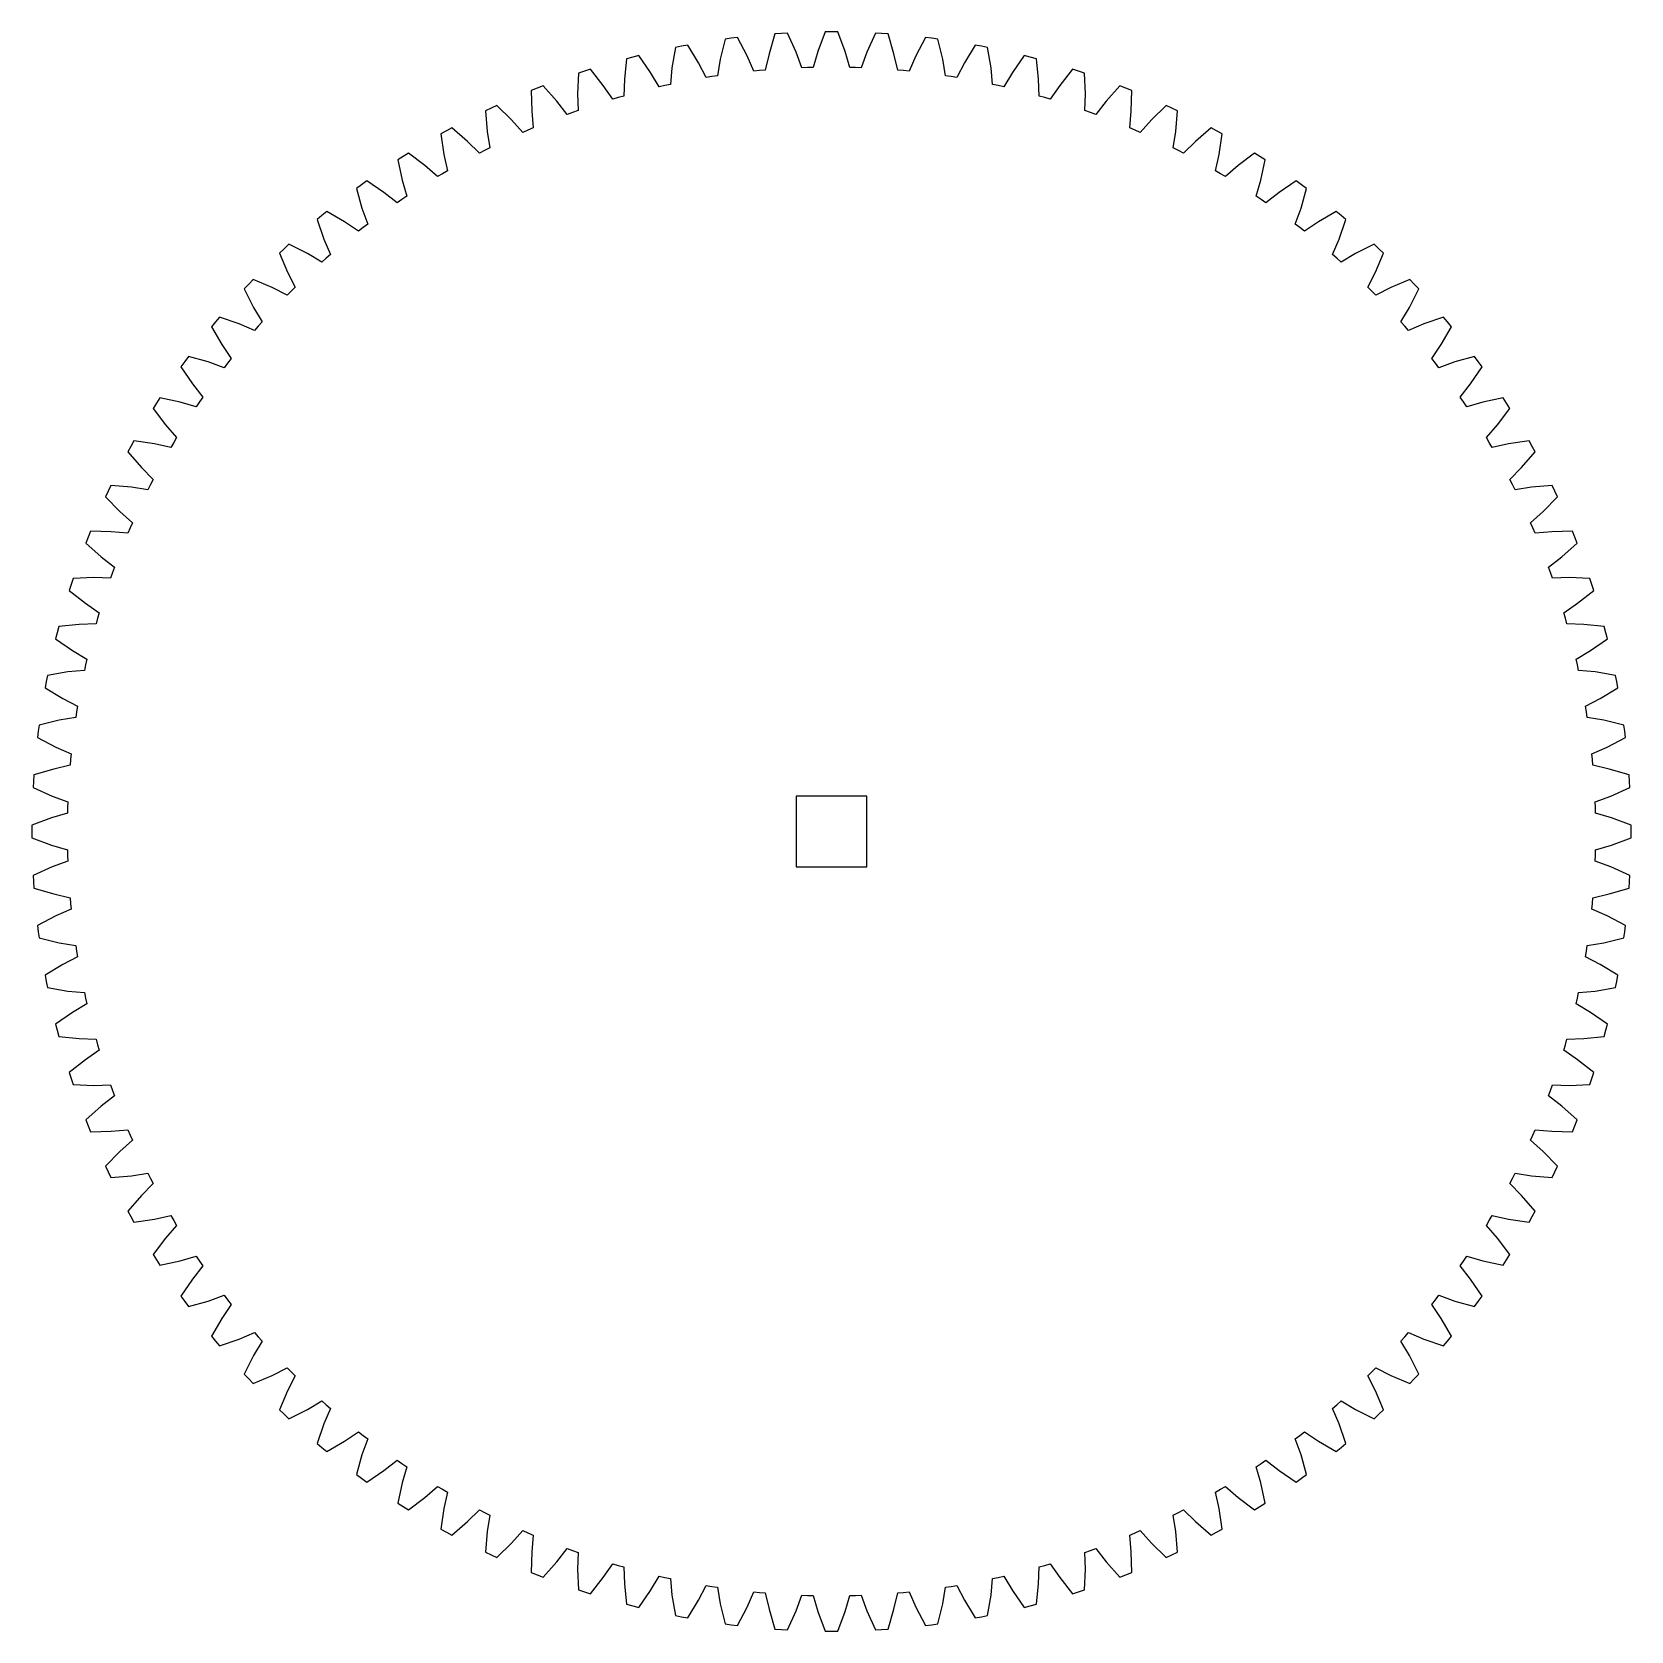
# Model space of a CAD drawing. Header units: metres. Extents: x -64 to 64, y -64 to 64.
import ezdxf

# ---------------------------------------------------------------- set-up
doc = ezdxf.new("R2010")
doc.units = ezdxf.units.M

msp = doc.modelspace()

# ---------------------------------------------------------------- linework, layer by layer
for p, q in [((0, 63.75), (-0.5, 63.75)), ((0.5, 63.75), (0, 63.75)), ((-12.44, 62.52), (-12.72, 60.9)), ((-11.95, 62.62), (-12.44, 62.52)), ((-12.44, 62.52), (-12.44, 62.52)), ((-11.45, 62.71), (-11.95, 62.62)), ((-10.6, 61.3), (-11.45, 62.71)), ((-11.45, 62.71), (-11.45, 62.71)), ((-8.49, 63.18), (-8.87, 61.58)), ((-7.99, 63.25), (-8.49, 63.18)), ((-8.49, 63.18), (-8.49, 63.18)), ((-7.49, 63.31), (-7.99, 63.25)), ((-6.73, 61.85), (-7.49, 63.31)), ((-7.49, 63.31), (-7.49, 63.31)), ((-4.51, 63.59), (-4.98, 62.01)), ((-4, 63.62), (-4.51, 63.59)), ((-4.51, 63.59), (-4.51, 63.59)), ((-3.5, 63.65), (-4, 63.62)), ((-2.83, 62.15), (-3.5, 63.65)), ((-3.5, 63.65), (-3.5, 63.65)), ((-0.5, 63.75), (-1.08, 62.2)), ((-0.5, 63.75), (-0.5, 63.75)), ((1.08, 62.2), (0.5, 63.75)), ((0.5, 63.75), (0.5, 63.75)), ((3.5, 63.65), (2.83, 62.15)), ((4, 63.62), (3.5, 63.65)), ((3.5, 63.65), (3.5, 63.65)), ((4.51, 63.59), (4, 63.62)), ((4.98, 62.01), (4.51, 63.59)), ((4.51, 63.59), (4.51, 63.59)), ((7.49, 63.31), (6.73, 61.85)), ((7.99, 63.25), (7.49, 63.31)), ((7.49, 63.31), (7.49, 63.31)), ((8.49, 63.18), (7.99, 63.25)), ((8.87, 61.58), (8.49, 63.18)), ((8.49, 63.18), (8.49, 63.18)), ((11.45, 62.71), (10.6, 61.3)), ((11.95, 62.62), (11.45, 62.71)), ((11.45, 62.71), (11.45, 62.71)), ((12.44, 62.52), (11.95, 62.62)), ((12.72, 60.9), (12.44, 62.52)), ((12.44, 62.52), (12.44, 62.52)), ((-16.34, 61.62), (-16.51, 59.98)), ((-15.85, 61.75), (-16.34, 61.62)), ((-16.34, 61.62), (-16.34, 61.62)), ((-15.36, 61.87), (-15.85, 61.75)), ((-14.42, 60.52), (-15.36, 61.87)), ((-15.36, 61.87), (-15.36, 61.87)), ((-9.99, 60.11), (-10.6, 61.3)), ((-8.87, 61.58), (-9.08, 60.26)), ((-6.19, 60.62), (-6.73, 61.85)), ((-4.98, 62.01), (-5.28, 60.71)), ((-2.37, 60.89), (-2.83, 62.15)), ((-1.08, 62.2), (-1.45, 60.92)), ((1.45, 60.92), (1.08, 62.2)), ((2.83, 62.15), (2.37, 60.89)), ((5.28, 60.71), (4.98, 62.01)), ((6.73, 61.85), (6.19, 60.62)), ((9.08, 60.26), (8.87, 61.58)), ((10.6, 61.3), (9.99, 60.11)), ((15.36, 61.87), (14.42, 60.52)), ((15.85, 61.75), (15.36, 61.87)), ((15.36, 61.87), (15.36, 61.87)), ((16.34, 61.62), (15.85, 61.75)), ((16.51, 59.98), (16.34, 61.62)), ((16.34, 61.62), (16.34, 61.62)), ((-20.18, 60.47), (-20.25, 58.83)), ((-19.7, 60.63), (-20.18, 60.47)), ((-20.18, 60.47), (-20.18, 60.47)), ((-19.22, 60.78), (-19.7, 60.63)), ((-18.2, 59.49), (-19.22, 60.78)), ((-19.22, 60.78), (-19.22, 60.78)), ((-16.51, 59.98), (-16.56, 58.64)), ((-13.74, 59.37), (-14.42, 60.52)), ((-12.72, 60.9), (-12.84, 59.57)), ((-9.53, 60.19), (-9.99, 60.11)), ((-9.99, 60.11), (-9.99, 60.11)), ((-9.08, 60.26), (-9.53, 60.19)), ((-9.08, 60.26), (-9.08, 60.26)), ((-5.73, 60.67), (-6.19, 60.62)), ((-6.19, 60.62), (-6.19, 60.62)), ((-5.28, 60.71), (-5.73, 60.67)), ((-5.28, 60.71), (-5.28, 60.71)), ((-1.91, 60.91), (-2.37, 60.89)), ((-2.37, 60.89), (-2.37, 60.89)), ((-1.45, 60.92), (-1.91, 60.91)), ((-1.45, 60.92), (-1.45, 60.92)), ((1.91, 60.91), (1.45, 60.92)), ((1.45, 60.92), (1.45, 60.92)), ((2.37, 60.89), (1.91, 60.91)), ((2.37, 60.89), (2.37, 60.89)), ((5.73, 60.67), (5.28, 60.71)), ((5.28, 60.71), (5.28, 60.71)), ((6.19, 60.62), (5.73, 60.67)), ((6.19, 60.62), (6.19, 60.62)), ((9.53, 60.19), (9.08, 60.26)), ((9.08, 60.26), (9.08, 60.26)), ((9.99, 60.11), (9.53, 60.19)), ((9.99, 60.11), (9.99, 60.11)), ((12.84, 59.57), (12.72, 60.9)), ((14.42, 60.52), (13.74, 59.37)), ((16.56, 58.64), (16.51, 59.98)), ((19.22, 60.78), (18.2, 59.49)), ((19.7, 60.63), (19.22, 60.78)), ((19.22, 60.78), (19.22, 60.78)), ((20.18, 60.47), (19.7, 60.63)), ((20.25, 58.83), (20.18, 60.47)), ((20.18, 60.47), (20.18, 60.47)), ((-23.47, 59.27), (-23.94, 59.09)), ((-23.94, 59.09), (-23.94, 59.09)), ((-23.94, 59.09), (-23.9, 57.44)), ((-23, 59.46), (-23.47, 59.27)), ((-21.9, 58.23), (-23, 59.46)), ((-23, 59.46), (-23, 59.46)), ((-20.25, 58.83), (-20.21, 57.49)), ((-17.44, 58.39), (-18.2, 59.49)), ((-13.29, 59.47), (-13.74, 59.37)), ((-13.74, 59.37), (-13.74, 59.37)), ((-12.84, 59.57), (-13.29, 59.47)), ((-12.84, 59.57), (-12.84, 59.57)), ((13.29, 59.47), (12.84, 59.57)), ((12.84, 59.57), (12.84, 59.57)), ((13.74, 59.37), (13.29, 59.47)), ((13.74, 59.37), (13.74, 59.37)), ((18.2, 59.49), (17.44, 58.39)), ((20.21, 57.49), (20.25, 58.83)), ((23, 59.46), (21.9, 58.23)), ((23.47, 59.27), (23, 59.46)), ((23, 59.46), (23, 59.46)), ((23.94, 59.09), (23.47, 59.27)), ((23.9, 57.44), (23.94, 59.09)), ((23.94, 59.09), (23.94, 59.09)), ((-27.14, 57.68), (-27.6, 57.47)), ((-27.6, 57.47), (-27.6, 57.47)), ((-27.6, 57.47), (-27.46, 55.82)), ((-26.69, 57.9), (-27.14, 57.68)), ((-25.51, 56.74), (-26.69, 57.9)), ((-26.69, 57.9), (-26.69, 57.9)), ((-23.9, 57.44), (-23.78, 56.11)), ((-21.07, 57.18), (-21.9, 58.23)), ((-20.21, 57.49), (-20.64, 57.33)), ((-20.21, 57.49), (-20.21, 57.49)), ((-17, 58.52), (-17.44, 58.39)), ((-17.44, 58.39), (-17.44, 58.39)), ((-16.56, 58.64), (-17, 58.52)), ((-16.56, 58.64), (-16.56, 58.64)), ((17, 58.52), (16.56, 58.64)), ((16.56, 58.64), (16.56, 58.64)), ((17.44, 58.39), (17, 58.52)), ((17.44, 58.39), (17.44, 58.39)), ((20.64, 57.33), (20.21, 57.49)), ((20.21, 57.49), (20.21, 57.49)), ((21.9, 58.23), (21.07, 57.18)), ((23.78, 56.11), (23.9, 57.44)), ((26.69, 57.9), (25.51, 56.74)), ((27.14, 57.68), (26.69, 57.9)), ((26.69, 57.9), (26.69, 57.9)), ((27.6, 57.47), (27.14, 57.68)), ((27.46, 55.82), (27.6, 57.47)), ((27.6, 57.47), (27.6, 57.47)), ((-30.27, 56.11), (-30.71, 55.86)), ((-29.02, 55.03), (-30.27, 56.11)), ((-30.27, 56.11), (-30.27, 56.11)), ((-24.62, 55.74), (-25.51, 56.74)), ((-23.78, 56.11), (-24.2, 55.93)), ((-23.78, 56.11), (-23.78, 56.11)), ((-20.64, 57.33), (-21.07, 57.18)), ((-21.07, 57.18), (-21.07, 57.18)), ((21.07, 57.18), (20.64, 57.33)), ((21.07, 57.18), (21.07, 57.18)), ((24.2, 55.93), (23.78, 56.11)), ((23.78, 56.11), (23.78, 56.11)), ((25.51, 56.74), (24.62, 55.74)), ((30.27, 56.11), (29.02, 55.03)), ((30.71, 55.86), (30.27, 56.11)), ((30.27, 56.11), (30.27, 56.11)), ((-30.71, 55.86), (-31.15, 55.62)), ((-31.15, 55.62), (-31.15, 55.62)), ((-31.15, 55.62), (-30.91, 53.99)), ((-28.07, 54.09), (-29.02, 55.03)), ((-27.46, 55.82), (-27.25, 54.5)), ((-24.2, 55.93), (-24.62, 55.74)), ((-24.62, 55.74), (-24.62, 55.74)), ((24.62, 55.74), (24.2, 55.93)), ((24.62, 55.74), (24.62, 55.74)), ((27.25, 54.5), (27.46, 55.82)), ((29.02, 55.03), (28.07, 54.09)), ((31.15, 55.62), (30.71, 55.86)), ((30.91, 53.99), (31.15, 55.62)), ((31.15, 55.62), (31.15, 55.62)), ((-34.16, 53.83), (-34.58, 53.55)), ((-34.58, 53.55), (-34.58, 53.55)), ((-34.58, 53.55), (-34.24, 51.94)), ((-33.73, 54.09), (-34.16, 53.83)), ((-32.42, 53.1), (-33.73, 54.09)), ((-33.73, 54.09), (-33.73, 54.09)), ((-30.91, 53.99), (-30.62, 52.68)), ((-27.67, 54.3), (-28.07, 54.09)), ((-28.07, 54.09), (-28.07, 54.09)), ((-27.25, 54.5), (-27.67, 54.3)), ((-27.25, 54.5), (-27.25, 54.5)), ((27.67, 54.3), (27.25, 54.5)), ((27.25, 54.5), (27.25, 54.5)), ((28.07, 54.09), (27.67, 54.3)), ((28.07, 54.09), (28.07, 54.09)), ((30.62, 52.68), (30.91, 53.99)), ((33.73, 54.09), (32.42, 53.1)), ((34.16, 53.83), (33.73, 54.09)), ((33.73, 54.09), (33.73, 54.09)), ((34.58, 53.55), (34.16, 53.83)), ((34.24, 51.94), (34.58, 53.55)), ((34.58, 53.55), (34.58, 53.55)), ((-31.42, 52.22), (-32.42, 53.1)), ((-31.02, 52.45), (-31.42, 52.22)), ((-30.62, 52.68), (-31.02, 52.45)), ((-30.62, 52.68), (-30.62, 52.68)), ((31.02, 52.45), (30.62, 52.68)), ((30.62, 52.68), (30.62, 52.68)), ((31.42, 52.22), (31.02, 52.45)), ((32.42, 53.1), (31.42, 52.22)), ((-37.47, 51.57), (-37.88, 51.28)), ((-37.88, 51.28), (-37.88, 51.28)), ((-37.88, 51.28), (-37.44, 49.69)), ((-37.06, 51.87), (-37.47, 51.57)), ((-35.69, 50.96), (-37.06, 51.87)), ((-37.06, 51.87), (-37.06, 51.87)), ((-34.24, 51.94), (-33.87, 50.66)), ((-31.42, 52.22), (-31.42, 52.22)), ((31.42, 52.22), (31.42, 52.22)), ((33.87, 50.66), (34.24, 51.94)), ((37.06, 51.87), (35.69, 50.96)), ((37.47, 51.57), (37.06, 51.87)), ((37.06, 51.87), (37.06, 51.87)), ((37.44, 49.69), (37.88, 51.28)), ((37.88, 51.28), (37.47, 51.57)), ((37.88, 51.28), (37.88, 51.28)), ((-34.63, 50.14), (-35.69, 50.96)), ((-34.25, 50.4), (-34.63, 50.14)), ((-34.63, 50.14), (-34.63, 50.14)), ((-33.87, 50.66), (-34.25, 50.4)), ((-33.87, 50.66), (-33.87, 50.66)), ((34.25, 50.4), (33.87, 50.66)), ((33.87, 50.66), (33.87, 50.66)), ((34.63, 50.14), (34.25, 50.4)), ((35.69, 50.96), (34.63, 50.14)), ((34.63, 50.14), (34.63, 50.14)), ((-40.64, 49.12), (-41.02, 48.8)), ((-41.02, 48.8), (-41.02, 48.8)), ((-41.02, 48.8), (-40.48, 47.24)), ((-40.25, 49.44), (-40.64, 49.12)), ((-38.82, 48.62), (-40.25, 49.44)), ((-40.25, 49.44), (-40.25, 49.44)), ((-37.71, 47.87), (-38.82, 48.62)), ((-37.44, 49.69), (-36.98, 48.43)), ((36.98, 48.43), (37.44, 49.69)), ((38.82, 48.62), (37.71, 47.87)), ((40.25, 49.44), (38.82, 48.62)), ((40.64, 49.12), (40.25, 49.44)), ((40.25, 49.44), (40.25, 49.44)), ((40.48, 47.24), (41.02, 48.8)), ((41.02, 48.8), (40.64, 49.12)), ((41.02, 48.8), (41.02, 48.8)), ((-40.48, 47.24), (-39.95, 46.01)), ((-37.35, 48.15), (-37.71, 47.87)), ((-37.71, 47.87), (-37.71, 47.87)), ((-36.98, 48.43), (-37.35, 48.15)), ((-36.98, 48.43), (-36.98, 48.43)), ((37.35, 48.15), (36.98, 48.43)), ((36.98, 48.43), (36.98, 48.43)), ((37.71, 47.87), (37.35, 48.15)), ((37.71, 47.87), (37.71, 47.87)), ((39.95, 46.01), (40.48, 47.24)), ((-43.64, 46.47), (-44.01, 46.12)), ((-44.01, 46.12), (-44.01, 46.12)), ((-44.01, 46.12), (-43.37, 44.61)), ((-43.27, 46.82), (-43.64, 46.47)), ((-41.79, 46.08), (-43.27, 46.82)), ((-43.27, 46.82), (-43.27, 46.82)), ((-40.64, 45.4), (-41.79, 46.08)), ((-39.95, 46.01), (-40.3, 45.71)), ((-39.95, 46.01), (-39.95, 46.01)), ((40.3, 45.71), (39.95, 46.01)), ((39.95, 46.01), (39.95, 46.01)), ((41.79, 46.08), (40.64, 45.4)), ((43.27, 46.82), (41.79, 46.08)), ((43.64, 46.47), (43.27, 46.82)), ((43.27, 46.82), (43.27, 46.82)), ((43.37, 44.61), (44.01, 46.12)), ((44.01, 46.12), (43.64, 46.47)), ((44.01, 46.12), (44.01, 46.12)), ((-40.3, 45.71), (-40.64, 45.4)), ((-40.64, 45.4), (-40.64, 45.4)), ((40.64, 45.4), (40.3, 45.71)), ((40.64, 45.4), (40.64, 45.4)), ((-46.47, 43.64), (-46.82, 43.27)), ((-46.12, 44.01), (-46.47, 43.64)), ((-44.61, 43.37), (-46.12, 44.01)), ((-46.12, 44.01), (-46.12, 44.01)), ((-43.41, 42.76), (-44.61, 43.37)), ((-43.37, 44.61), (-42.76, 43.41)), ((-42.76, 43.41), (-43.09, 43.09)), ((-42.76, 43.41), (-42.76, 43.41)), ((42.76, 43.41), (43.37, 44.61)), ((43.09, 43.09), (42.76, 43.41)), ((42.76, 43.41), (42.76, 43.41)), ((44.61, 43.37), (43.41, 42.76)), ((46.12, 44.01), (44.61, 43.37)), ((46.47, 43.64), (46.12, 44.01)), ((46.12, 44.01), (46.12, 44.01)), ((46.82, 43.27), (46.47, 43.64)), ((-46.82, 43.27), (-46.82, 43.27)), ((-46.82, 43.27), (-46.08, 41.79)), ((-43.09, 43.09), (-43.41, 42.76)), ((-43.41, 42.76), (-43.41, 42.76)), ((43.41, 42.76), (43.09, 43.09)), ((43.41, 42.76), (43.41, 42.76)), ((46.08, 41.79), (46.82, 43.27)), ((46.82, 43.27), (46.82, 43.27)), ((-48.8, 41.02), (-49.12, 40.64)), ((-47.24, 40.48), (-48.8, 41.02)), ((-48.8, 41.02), (-48.8, 41.02)), ((-46.08, 41.79), (-45.4, 40.64)), ((45.4, 40.64), (46.08, 41.79)), ((48.8, 41.02), (47.24, 40.48)), ((49.12, 40.64), (48.8, 41.02)), ((48.8, 41.02), (48.8, 41.02)), ((-49.12, 40.64), (-49.44, 40.25)), ((-49.44, 40.25), (-49.44, 40.25)), ((-49.44, 40.25), (-48.62, 38.82)), ((-46.01, 39.95), (-47.24, 40.48)), ((-45.71, 40.3), (-46.01, 39.95)), ((-46.01, 39.95), (-46.01, 39.95)), ((-45.4, 40.64), (-45.71, 40.3)), ((-45.4, 40.64), (-45.4, 40.64)), ((45.71, 40.3), (45.4, 40.64)), ((45.4, 40.64), (45.4, 40.64)), ((46.01, 39.95), (45.71, 40.3)), ((47.24, 40.48), (46.01, 39.95)), ((46.01, 39.95), (46.01, 39.95)), ((48.62, 38.82), (49.44, 40.25)), ((49.44, 40.25), (49.12, 40.64)), ((49.44, 40.25), (49.44, 40.25)), ((-48.62, 38.82), (-47.87, 37.71)), ((47.87, 37.71), (48.62, 38.82)), ((-51.57, 37.47), (-51.87, 37.06)), ((-51.87, 37.06), (-51.87, 37.06)), ((-51.87, 37.06), (-50.96, 35.69)), ((-51.28, 37.88), (-51.57, 37.47)), ((-49.69, 37.44), (-51.28, 37.88)), ((-51.28, 37.88), (-51.28, 37.88)), ((-48.43, 36.98), (-49.69, 37.44)), ((-48.15, 37.35), (-48.43, 36.98)), ((-48.43, 36.98), (-48.43, 36.98)), ((-47.87, 37.71), (-48.15, 37.35)), ((-47.87, 37.71), (-47.87, 37.71)), ((48.15, 37.35), (47.87, 37.71)), ((47.87, 37.71), (47.87, 37.71)), ((48.43, 36.98), (48.15, 37.35)), ((49.69, 37.44), (48.43, 36.98)), ((48.43, 36.98), (48.43, 36.98)), ((51.28, 37.88), (49.69, 37.44)), ((50.96, 35.69), (51.87, 37.06)), ((51.57, 37.47), (51.28, 37.88)), ((51.28, 37.88), (51.28, 37.88)), ((51.87, 37.06), (51.57, 37.47)), ((51.87, 37.06), (51.87, 37.06)), ((-53.55, 34.58), (-53.83, 34.16)), ((-51.94, 34.24), (-53.55, 34.58)), ((-53.55, 34.58), (-53.55, 34.58)), ((-50.96, 35.69), (-50.14, 34.63)), ((-50.14, 34.63), (-50.4, 34.25)), ((-50.14, 34.63), (-50.14, 34.63)), ((50.14, 34.63), (50.96, 35.69)), ((50.4, 34.25), (50.14, 34.63)), ((50.14, 34.63), (50.14, 34.63)), ((53.55, 34.58), (51.94, 34.24)), ((53.83, 34.16), (53.55, 34.58)), ((53.55, 34.58), (53.55, 34.58)), ((-53.83, 34.16), (-54.09, 33.73)), ((-54.09, 33.73), (-54.09, 33.73)), ((-54.09, 33.73), (-53.1, 32.42)), ((-50.66, 33.87), (-51.94, 34.24)), ((-50.4, 34.25), (-50.66, 33.87)), ((-50.66, 33.87), (-50.66, 33.87)), ((50.66, 33.87), (50.4, 34.25)), ((51.94, 34.24), (50.66, 33.87)), ((50.66, 33.87), (50.66, 33.87)), ((53.1, 32.42), (54.09, 33.73)), ((54.09, 33.73), (53.83, 34.16)), ((54.09, 33.73), (54.09, 33.73)), ((-53.1, 32.42), (-52.22, 31.42)), ((52.22, 31.42), (53.1, 32.42)), ((-55.86, 30.71), (-56.11, 30.27)), ((-55.62, 31.15), (-55.86, 30.71)), ((-53.99, 30.91), (-55.62, 31.15)), ((-55.62, 31.15), (-55.62, 31.15)), ((-52.68, 30.62), (-53.99, 30.91)), ((-52.45, 31.02), (-52.68, 30.62)), ((-52.68, 30.62), (-52.68, 30.62)), ((-52.22, 31.42), (-52.45, 31.02)), ((-52.22, 31.42), (-52.22, 31.42)), ((52.45, 31.02), (52.22, 31.42)), ((52.22, 31.42), (52.22, 31.42)), ((52.68, 30.62), (52.45, 31.02)), ((53.99, 30.91), (52.68, 30.62)), ((52.68, 30.62), (52.68, 30.62)), ((55.62, 31.15), (53.99, 30.91)), ((55.86, 30.71), (55.62, 31.15)), ((55.62, 31.15), (55.62, 31.15)), ((56.11, 30.27), (55.86, 30.71)), ((-56.11, 30.27), (-56.11, 30.27)), ((-56.11, 30.27), (-55.03, 29.02)), ((55.03, 29.02), (56.11, 30.27)), ((56.11, 30.27), (56.11, 30.27)), ((-55.03, 29.02), (-54.09, 28.07)), ((-54.09, 28.07), (-54.3, 27.67)), ((-54.09, 28.07), (-54.09, 28.07)), ((54.09, 28.07), (55.03, 29.02)), ((54.3, 27.67), (54.09, 28.07)), ((54.09, 28.07), (54.09, 28.07)), ((-57.68, 27.14), (-57.9, 26.69)), ((-57.47, 27.6), (-57.68, 27.14)), ((-55.82, 27.46), (-57.47, 27.6)), ((-57.47, 27.6), (-57.47, 27.6)), ((-54.5, 27.25), (-55.82, 27.46)), ((-54.3, 27.67), (-54.5, 27.25)), ((-54.5, 27.25), (-54.5, 27.25)), ((54.5, 27.25), (54.3, 27.67)), ((55.82, 27.46), (54.5, 27.25)), ((54.5, 27.25), (54.5, 27.25)), ((57.47, 27.6), (55.82, 27.46)), ((57.68, 27.14), (57.47, 27.6)), ((57.47, 27.6), (57.47, 27.6)), ((57.9, 26.69), (57.68, 27.14)), ((-57.9, 26.69), (-57.9, 26.69)), ((-57.9, 26.69), (-56.74, 25.51)), ((-56.74, 25.51), (-55.74, 24.62)), ((55.74, 24.62), (56.74, 25.51)), ((56.74, 25.51), (57.9, 26.69)), ((57.9, 26.69), (57.9, 26.69)), ((-55.74, 24.62), (-55.93, 24.2)), ((-55.74, 24.62), (-55.74, 24.62)), ((55.93, 24.2), (55.74, 24.62)), ((55.74, 24.62), (55.74, 24.62)), ((-59.27, 23.47), (-59.46, 23)), ((-59.46, 23), (-59.46, 23)), ((-59.46, 23), (-58.23, 21.9)), ((-59.09, 23.94), (-59.27, 23.47)), ((-57.44, 23.9), (-59.09, 23.94)), ((-59.09, 23.94), (-59.09, 23.94)), ((-56.11, 23.78), (-57.44, 23.9)), ((-55.93, 24.2), (-56.11, 23.78)), ((-56.11, 23.78), (-56.11, 23.78)), ((56.11, 23.78), (55.93, 24.2)), ((57.44, 23.9), (56.11, 23.78)), ((56.11, 23.78), (56.11, 23.78)), ((59.09, 23.94), (57.44, 23.9)), ((58.23, 21.9), (59.46, 23)), ((59.27, 23.47), (59.09, 23.94)), ((59.09, 23.94), (59.09, 23.94)), ((59.46, 23), (59.27, 23.47)), ((59.46, 23), (59.46, 23)), ((-58.23, 21.9), (-57.18, 21.07)), ((57.18, 21.07), (58.23, 21.9)), ((-57.33, 20.64), (-57.49, 20.21)), ((-57.18, 21.07), (-57.33, 20.64)), ((-57.18, 21.07), (-57.18, 21.07)), ((57.33, 20.64), (57.18, 21.07)), ((57.18, 21.07), (57.18, 21.07)), ((57.49, 20.21), (57.33, 20.64)), ((-60.63, 19.7), (-60.78, 19.22)), ((-60.78, 19.22), (-60.78, 19.22)), ((-60.78, 19.22), (-59.49, 18.2)), ((-60.47, 20.18), (-60.63, 19.7)), ((-58.83, 20.25), (-60.47, 20.18)), ((-60.47, 20.18), (-60.47, 20.18)), ((-57.49, 20.21), (-58.83, 20.25)), ((-57.49, 20.21), (-57.49, 20.21)), ((58.83, 20.25), (57.49, 20.21)), ((57.49, 20.21), (57.49, 20.21)), ((60.47, 20.18), (58.83, 20.25)), ((59.49, 18.2), (60.78, 19.22)), ((60.63, 19.7), (60.47, 20.18)), ((60.47, 20.18), (60.47, 20.18)), ((60.78, 19.22), (60.63, 19.7)), ((60.78, 19.22), (60.78, 19.22)), ((-59.49, 18.2), (-58.39, 17.44)), ((58.39, 17.44), (59.49, 18.2)), ((-58.52, 17), (-58.64, 16.56)), ((-58.39, 17.44), (-58.52, 17)), ((-58.39, 17.44), (-58.39, 17.44)), ((58.52, 17), (58.39, 17.44)), ((58.39, 17.44), (58.39, 17.44)), ((58.64, 16.56), (58.52, 17)), ((-61.75, 15.85), (-61.87, 15.36)), ((-61.87, 15.36), (-61.87, 15.36)), ((-61.87, 15.36), (-60.52, 14.42)), ((-61.62, 16.34), (-61.75, 15.85)), ((-59.98, 16.51), (-61.62, 16.34)), ((-61.62, 16.34), (-61.62, 16.34)), ((-58.64, 16.56), (-59.98, 16.51)), ((-58.64, 16.56), (-58.64, 16.56)), ((59.98, 16.51), (58.64, 16.56)), ((58.64, 16.56), (58.64, 16.56)), ((61.62, 16.34), (59.98, 16.51)), ((60.52, 14.42), (61.87, 15.36)), ((61.75, 15.85), (61.62, 16.34)), ((61.62, 16.34), (61.62, 16.34)), ((61.87, 15.36), (61.75, 15.85)), ((61.87, 15.36), (61.87, 15.36)), ((-60.52, 14.42), (-59.37, 13.74)), ((59.37, 13.74), (60.52, 14.42)), ((-59.57, 12.84), (-60.9, 12.72)), ((-59.47, 13.29), (-59.57, 12.84)), ((-59.57, 12.84), (-59.57, 12.84)), ((-59.37, 13.74), (-59.47, 13.29)), ((-59.37, 13.74), (-59.37, 13.74)), ((59.47, 13.29), (59.37, 13.74)), ((59.37, 13.74), (59.37, 13.74)), ((59.57, 12.84), (59.47, 13.29)), ((60.9, 12.72), (59.57, 12.84)), ((59.57, 12.84), (59.57, 12.84)), ((-62.62, 11.95), (-62.71, 11.45)), ((-62.52, 12.44), (-62.62, 11.95)), ((-60.9, 12.72), (-62.52, 12.44)), ((-62.52, 12.44), (-62.52, 12.44)), ((62.52, 12.44), (60.9, 12.72)), ((62.62, 11.95), (62.52, 12.44)), ((62.52, 12.44), (62.52, 12.44)), ((62.71, 11.45), (62.62, 11.95)), ((-62.71, 11.45), (-62.71, 11.45)), ((-62.71, 11.45), (-61.3, 10.6)), ((-61.3, 10.6), (-60.11, 9.99)), ((60.11, 9.99), (61.3, 10.6)), ((61.3, 10.6), (62.71, 11.45)), ((62.71, 11.45), (62.71, 11.45)), ((-60.26, 9.08), (-61.58, 8.87)), ((-60.19, 9.53), (-60.26, 9.08)), ((-60.26, 9.08), (-60.26, 9.08)), ((-60.11, 9.99), (-60.19, 9.53)), ((-60.11, 9.99), (-60.11, 9.99)), ((60.19, 9.53), (60.11, 9.99)), ((60.11, 9.99), (60.11, 9.99)), ((60.26, 9.08), (60.19, 9.53)), ((61.58, 8.87), (60.26, 9.08)), ((60.26, 9.08), (60.26, 9.08)), ((-63.25, 7.99), (-63.31, 7.49)), ((-63.18, 8.49), (-63.25, 7.99)), ((-61.58, 8.87), (-63.18, 8.49)), ((-63.18, 8.49), (-63.18, 8.49)), ((63.18, 8.49), (61.58, 8.87)), ((63.25, 7.99), (63.18, 8.49)), ((63.18, 8.49), (63.18, 8.49)), ((63.31, 7.49), (63.25, 7.99)), ((-63.31, 7.49), (-63.31, 7.49)), ((-63.31, 7.49), (-61.85, 6.73)), ((-61.85, 6.73), (-60.62, 6.19)), ((60.62, 6.19), (61.85, 6.73)), ((61.85, 6.73), (63.31, 7.49)), ((63.31, 7.49), (63.31, 7.49)), ((-60.71, 5.28), (-62.01, 4.98)), ((-60.67, 5.73), (-60.71, 5.28)), ((-60.71, 5.28), (-60.71, 5.28)), ((-60.62, 6.19), (-60.67, 5.73)), ((-60.62, 6.19), (-60.62, 6.19)), ((60.67, 5.73), (60.62, 6.19)), ((60.62, 6.19), (60.62, 6.19)), ((60.71, 5.28), (60.67, 5.73)), ((62.01, 4.98), (60.71, 5.28)), ((60.71, 5.28), (60.71, 5.28)), ((-63.62, 4), (-63.65, 3.5)), ((-63.59, 4.51), (-63.62, 4)), ((-62.01, 4.98), (-63.59, 4.51)), ((-63.59, 4.51), (-63.59, 4.51)), ((63.59, 4.51), (62.01, 4.98)), ((63.62, 4), (63.59, 4.51)), ((63.59, 4.51), (63.59, 4.51)), ((63.65, 3.5), (63.62, 4)), ((-63.65, 3.5), (-63.65, 3.5)), ((-63.65, 3.5), (-62.15, 2.83)), ((-62.15, 2.83), (-60.89, 2.37)), ((2.83, 2.83), (-2.83, 2.83)), ((-2.83, 2.83), (-2.83, -2.83)), ((2.83, -2.83), (2.83, 2.83)), ((60.89, 2.37), (62.15, 2.83)), ((62.15, 2.83), (63.65, 3.5)), ((63.65, 3.5), (63.65, 3.5)), ((-60.92, 1.45), (-62.2, 1.08)), ((-60.91, 1.91), (-60.92, 1.45)), ((-60.92, 1.45), (-60.92, 1.45)), ((-60.89, 2.37), (-60.91, 1.91)), ((-60.89, 2.37), (-60.89, 2.37)), ((60.91, 1.91), (60.89, 2.37)), ((60.89, 2.37), (60.89, 2.37)), ((60.92, 1.45), (60.91, 1.91)), ((62.2, 1.08), (60.92, 1.45)), ((60.92, 1.45), (60.92, 1.45)), ((-62.2, 1.08), (-63.75, 0.5)), ((-63.75, 0.5), (-63.75, 0.5)), ((-63.75, 0.5), (-63.75, 0)), ((63.75, 0.5), (62.2, 1.08)), ((63.75, 0), (63.75, 0.5)), ((63.75, 0.5), (63.75, 0.5)), ((63.75, -0.5), (63.75, 0)), ((-63.75, 0), (-63.75, -0.5)), ((-63.75, -0.5), (-63.75, -0.5)), ((-63.75, -0.5), (-62.2, -1.08)), ((-62.2, -1.08), (-60.92, -1.45)), ((60.92, -1.45), (62.2, -1.08)), ((62.2, -1.08), (63.75, -0.5)), ((63.75, -0.5), (63.75, -0.5)), ((-60.89, -2.37), (-62.15, -2.83)), ((-60.92, -1.45), (-60.92, -1.45)), ((-60.92, -1.45), (-60.91, -1.91)), ((-60.91, -1.91), (-60.89, -2.37)), ((-60.89, -2.37), (-60.89, -2.37)), ((60.89, -2.37), (60.91, -1.91)), ((62.15, -2.83), (60.89, -2.37)), ((60.89, -2.37), (60.89, -2.37)), ((60.91, -1.91), (60.92, -1.45)), ((-62.15, -2.83), (-63.65, -3.5)), ((-63.65, -3.5), (-63.65, -3.5)), ((-63.65, -3.5), (-63.62, -4)), ((-2.83, -2.83), (2.83, -2.83)), ((63.65, -3.5), (62.15, -2.83)), ((63.62, -4), (63.65, -3.5)), ((63.65, -3.5), (63.65, -3.5)), ((-63.62, -4), (-63.59, -4.51)), ((-63.59, -4.51), (-63.59, -4.51)), ((-63.59, -4.51), (-62.01, -4.98)), ((-62.01, -4.98), (-60.71, -5.28)), ((60.71, -5.28), (62.01, -4.98)), ((62.01, -4.98), (63.59, -4.51)), ((63.59, -4.51), (63.62, -4)), ((63.59, -4.51), (63.59, -4.51)), ((-60.62, -6.19), (-61.85, -6.73)), ((-60.71, -5.28), (-60.71, -5.28)), ((-60.71, -5.28), (-60.67, -5.73)), ((-60.67, -5.73), (-60.62, -6.19)), ((-60.62, -6.19), (-60.62, -6.19)), ((60.62, -6.19), (60.67, -5.73)), ((61.85, -6.73), (60.62, -6.19)), ((60.62, -6.19), (60.62, -6.19)), ((60.67, -5.73), (60.71, -5.28)), ((60.71, -5.28), (60.71, -5.28)), ((-61.85, -6.73), (-63.31, -7.49)), ((-63.31, -7.49), (-63.31, -7.49)), ((-63.31, -7.49), (-63.25, -7.99)), ((63.31, -7.49), (61.85, -6.73)), ((63.25, -7.99), (63.31, -7.49)), ((63.31, -7.49), (63.31, -7.49)), ((-63.25, -7.99), (-63.18, -8.49)), ((-63.18, -8.49), (-63.18, -8.49)), ((-63.18, -8.49), (-61.58, -8.87)), ((-61.58, -8.87), (-60.26, -9.08)), ((60.26, -9.08), (61.58, -8.87)), ((61.58, -8.87), (63.18, -8.49)), ((63.18, -8.49), (63.25, -7.99)), ((63.18, -8.49), (63.18, -8.49)), ((-60.11, -9.99), (-61.3, -10.6)), ((-60.26, -9.08), (-60.26, -9.08)), ((-60.26, -9.08), (-60.19, -9.53)), ((-60.19, -9.53), (-60.11, -9.99)), ((-60.11, -9.99), (-60.11, -9.99)), ((60.11, -9.99), (60.19, -9.53)), ((61.3, -10.6), (60.11, -9.99)), ((60.11, -9.99), (60.11, -9.99)), ((60.19, -9.53), (60.26, -9.08)), ((60.26, -9.08), (60.26, -9.08)), ((-61.3, -10.6), (-62.71, -11.45)), ((-62.71, -11.45), (-62.71, -11.45)), ((-62.71, -11.45), (-62.62, -11.95)), ((62.71, -11.45), (61.3, -10.6)), ((62.62, -11.95), (62.71, -11.45)), ((62.71, -11.45), (62.71, -11.45)), ((-62.62, -11.95), (-62.52, -12.44)), ((-62.52, -12.44), (-62.52, -12.44)), ((-62.52, -12.44), (-60.9, -12.72)), ((-60.9, -12.72), (-59.57, -12.84)), ((59.57, -12.84), (60.9, -12.72)), ((60.9, -12.72), (62.52, -12.44)), ((62.52, -12.44), (62.62, -11.95)), ((62.52, -12.44), (62.52, -12.44)), ((-59.37, -13.74), (-60.52, -14.42)), ((-59.57, -12.84), (-59.57, -12.84)), ((-59.57, -12.84), (-59.47, -13.29)), ((-59.47, -13.29), (-59.37, -13.74)), ((-59.37, -13.74), (-59.37, -13.74)), ((59.37, -13.74), (59.47, -13.29)), ((60.52, -14.42), (59.37, -13.74)), ((59.37, -13.74), (59.37, -13.74)), ((59.47, -13.29), (59.57, -12.84)), ((59.57, -12.84), (59.57, -12.84)), ((-60.52, -14.42), (-61.87, -15.36)), ((61.87, -15.36), (60.52, -14.42)), ((-61.87, -15.36), (-61.87, -15.36)), ((-61.87, -15.36), (-61.75, -15.85)), ((-61.75, -15.85), (-61.62, -16.34)), ((-61.62, -16.34), (-61.62, -16.34)), ((-61.62, -16.34), (-59.98, -16.51)), ((-59.98, -16.51), (-58.64, -16.56)), ((-58.64, -16.56), (-58.64, -16.56)), ((-58.64, -16.56), (-58.52, -17)), ((58.52, -17), (58.64, -16.56)), ((58.64, -16.56), (59.98, -16.51)), ((58.64, -16.56), (58.64, -16.56)), ((59.98, -16.51), (61.62, -16.34)), ((61.62, -16.34), (61.75, -15.85)), ((61.62, -16.34), (61.62, -16.34)), ((61.75, -15.85), (61.87, -15.36)), ((61.87, -15.36), (61.87, -15.36)), ((-58.39, -17.44), (-59.49, -18.2)), ((-58.52, -17), (-58.39, -17.44)), ((-58.39, -17.44), (-58.39, -17.44)), ((58.39, -17.44), (58.52, -17)), ((59.49, -18.2), (58.39, -17.44)), ((58.39, -17.44), (58.39, -17.44)), ((-59.49, -18.2), (-60.78, -19.22)), ((60.78, -19.22), (59.49, -18.2)), ((-60.78, -19.22), (-60.78, -19.22)), ((-60.78, -19.22), (-60.63, -19.7)), ((-60.63, -19.7), (-60.47, -20.18)), ((-60.47, -20.18), (-60.47, -20.18)), ((-60.47, -20.18), (-58.83, -20.25)), ((-58.83, -20.25), (-57.49, -20.21)), ((-57.49, -20.21), (-57.49, -20.21)), ((-57.49, -20.21), (-57.33, -20.64)), ((57.33, -20.64), (57.49, -20.21)), ((57.49, -20.21), (57.49, -20.21)), ((57.49, -20.21), (58.83, -20.25)), ((58.83, -20.25), (60.47, -20.18)), ((60.47, -20.18), (60.63, -19.7)), ((60.47, -20.18), (60.47, -20.18)), ((60.63, -19.7), (60.78, -19.22)), ((60.78, -19.22), (60.78, -19.22)), ((-57.18, -21.07), (-58.23, -21.9)), ((-57.33, -20.64), (-57.18, -21.07)), ((-57.18, -21.07), (-57.18, -21.07)), ((57.18, -21.07), (57.33, -20.64)), ((58.23, -21.9), (57.18, -21.07)), ((57.18, -21.07), (57.18, -21.07)), ((-58.23, -21.9), (-59.46, -23)), ((59.46, -23), (58.23, -21.9)), ((-59.46, -23), (-59.46, -23)), ((-59.46, -23), (-59.27, -23.47)), ((-59.27, -23.47), (-59.09, -23.94)), ((-59.09, -23.94), (-57.44, -23.9)), ((-59.09, -23.94), (-59.09, -23.94)), ((-57.44, -23.9), (-56.11, -23.78)), ((-56.11, -23.78), (-56.11, -23.78)), ((-56.11, -23.78), (-55.93, -24.2)), ((-55.93, -24.2), (-55.74, -24.62)), ((55.74, -24.62), (55.93, -24.2)), ((55.93, -24.2), (56.11, -23.78)), ((56.11, -23.78), (56.11, -23.78)), ((56.11, -23.78), (57.44, -23.9)), ((57.44, -23.9), (59.09, -23.94)), ((59.09, -23.94), (59.27, -23.47)), ((59.09, -23.94), (59.09, -23.94)), ((59.27, -23.47), (59.46, -23)), ((59.46, -23), (59.46, -23)), ((-55.74, -24.62), (-56.74, -25.51)), ((-55.74, -24.62), (-55.74, -24.62)), ((56.74, -25.51), (55.74, -24.62)), ((55.74, -24.62), (55.74, -24.62)), ((-56.74, -25.51), (-57.9, -26.69)), ((-57.9, -26.69), (-57.9, -26.69)), ((-57.9, -26.69), (-57.68, -27.14)), ((57.9, -26.69), (56.74, -25.51)), ((57.68, -27.14), (57.9, -26.69)), ((57.9, -26.69), (57.9, -26.69)), ((-57.68, -27.14), (-57.47, -27.6)), ((-57.47, -27.6), (-55.82, -27.46)), ((-57.47, -27.6), (-57.47, -27.6)), ((-55.82, -27.46), (-54.5, -27.25)), ((-54.5, -27.25), (-54.5, -27.25)), ((-54.5, -27.25), (-54.3, -27.67)), ((-54.3, -27.67), (-54.09, -28.07)), ((54.09, -28.07), (54.3, -27.67)), ((54.3, -27.67), (54.5, -27.25)), ((54.5, -27.25), (54.5, -27.25)), ((54.5, -27.25), (55.82, -27.46)), ((55.82, -27.46), (57.47, -27.6)), ((57.47, -27.6), (57.68, -27.14)), ((57.47, -27.6), (57.47, -27.6)), ((-55.03, -29.02), (-56.11, -30.27)), ((-54.09, -28.07), (-55.03, -29.02)), ((-54.09, -28.07), (-54.09, -28.07)), ((55.03, -29.02), (54.09, -28.07)), ((54.09, -28.07), (54.09, -28.07)), ((56.11, -30.27), (55.03, -29.02)), ((-56.11, -30.27), (-56.11, -30.27)), ((-56.11, -30.27), (-55.86, -30.71)), ((55.86, -30.71), (56.11, -30.27)), ((56.11, -30.27), (56.11, -30.27)), ((-55.86, -30.71), (-55.62, -31.15)), ((-55.62, -31.15), (-53.99, -30.91)), ((-55.62, -31.15), (-55.62, -31.15)), ((-53.99, -30.91), (-52.68, -30.62)), ((-52.22, -31.42), (-53.1, -32.42)), ((-52.68, -30.62), (-52.68, -30.62)), ((-52.68, -30.62), (-52.45, -31.02)), ((-52.45, -31.02), (-52.22, -31.42)), ((-52.22, -31.42), (-52.22, -31.42)), ((52.22, -31.42), (52.45, -31.02)), ((53.1, -32.42), (52.22, -31.42)), ((52.22, -31.42), (52.22, -31.42)), ((52.45, -31.02), (52.68, -30.62)), ((52.68, -30.62), (52.68, -30.62)), ((52.68, -30.62), (53.99, -30.91)), ((53.99, -30.91), (55.62, -31.15)), ((55.62, -31.15), (55.86, -30.71)), ((55.62, -31.15), (55.62, -31.15)), ((-53.1, -32.42), (-54.09, -33.73)), ((54.09, -33.73), (53.1, -32.42)), ((-54.09, -33.73), (-54.09, -33.73)), ((-54.09, -33.73), (-53.83, -34.16)), ((-53.83, -34.16), (-53.55, -34.58)), ((-53.55, -34.58), (-51.94, -34.24)), ((-51.94, -34.24), (-50.66, -33.87)), ((-50.66, -33.87), (-50.66, -33.87)), ((-50.66, -33.87), (-50.4, -34.25)), ((-50.4, -34.25), (-50.14, -34.63)), ((50.14, -34.63), (50.4, -34.25)), ((50.4, -34.25), (50.66, -33.87)), ((50.66, -33.87), (50.66, -33.87)), ((50.66, -33.87), (51.94, -34.24)), ((51.94, -34.24), (53.55, -34.58)), ((53.55, -34.58), (53.83, -34.16)), ((53.83, -34.16), (54.09, -33.73)), ((54.09, -33.73), (54.09, -33.73)), ((-53.55, -34.58), (-53.55, -34.58)), ((-50.96, -35.69), (-51.87, -37.06)), ((-50.14, -34.63), (-50.96, -35.69)), ((-50.14, -34.63), (-50.14, -34.63)), ((50.96, -35.69), (50.14, -34.63)), ((50.14, -34.63), (50.14, -34.63)), ((51.87, -37.06), (50.96, -35.69)), ((53.55, -34.58), (53.55, -34.58)), ((-51.87, -37.06), (-51.87, -37.06)), ((-51.87, -37.06), (-51.57, -37.47)), ((-51.57, -37.47), (-51.28, -37.88)), ((-51.28, -37.88), (-49.69, -37.44)), ((-51.28, -37.88), (-51.28, -37.88)), ((-49.69, -37.44), (-48.43, -36.98)), ((-47.87, -37.71), (-48.62, -38.82)), ((-48.43, -36.98), (-48.43, -36.98)), ((-48.43, -36.98), (-48.15, -37.35)), ((-48.15, -37.35), (-47.87, -37.71)), ((-47.87, -37.71), (-47.87, -37.71)), ((47.87, -37.71), (48.15, -37.35)), ((48.62, -38.82), (47.87, -37.71)), ((47.87, -37.71), (47.87, -37.71)), ((48.15, -37.35), (48.43, -36.98)), ((48.43, -36.98), (48.43, -36.98)), ((48.43, -36.98), (49.69, -37.44)), ((49.69, -37.44), (51.28, -37.88)), ((51.28, -37.88), (51.57, -37.47)), ((51.28, -37.88), (51.28, -37.88)), ((51.57, -37.47), (51.87, -37.06)), ((51.87, -37.06), (51.87, -37.06)), ((-48.62, -38.82), (-49.44, -40.25)), ((49.44, -40.25), (48.62, -38.82)), ((-49.44, -40.25), (-49.44, -40.25)), ((-49.44, -40.25), (-49.12, -40.64)), ((-49.12, -40.64), (-48.8, -41.02)), ((-48.8, -41.02), (-47.24, -40.48)), ((-47.24, -40.48), (-46.01, -39.95)), ((-45.4, -40.64), (-46.08, -41.79)), ((-46.01, -39.95), (-46.01, -39.95)), ((-46.01, -39.95), (-45.71, -40.3)), ((-45.71, -40.3), (-45.4, -40.64)), ((-45.4, -40.64), (-45.4, -40.64)), ((45.4, -40.64), (45.71, -40.3)), ((46.08, -41.79), (45.4, -40.64)), ((45.4, -40.64), (45.4, -40.64)), ((45.71, -40.3), (46.01, -39.95)), ((46.01, -39.95), (46.01, -39.95)), ((46.01, -39.95), (47.24, -40.48)), ((47.24, -40.48), (48.8, -41.02)), ((48.8, -41.02), (49.12, -40.64)), ((49.12, -40.64), (49.44, -40.25)), ((49.44, -40.25), (49.44, -40.25)), ((-48.8, -41.02), (-48.8, -41.02)), ((-46.08, -41.79), (-46.82, -43.27)), ((46.82, -43.27), (46.08, -41.79)), ((48.8, -41.02), (48.8, -41.02)), ((-46.82, -43.27), (-46.82, -43.27)), ((-46.82, -43.27), (-46.47, -43.64)), ((-44.61, -43.37), (-43.41, -42.76)), ((-43.41, -42.76), (-43.41, -42.76)), ((-43.41, -42.76), (-43.09, -43.09)), ((-43.09, -43.09), (-42.76, -43.41)), ((42.76, -43.41), (43.09, -43.09)), ((43.09, -43.09), (43.41, -42.76)), ((43.41, -42.76), (43.41, -42.76)), ((43.41, -42.76), (44.61, -43.37)), ((46.47, -43.64), (46.82, -43.27)), ((46.82, -43.27), (46.82, -43.27)), ((-46.47, -43.64), (-46.12, -44.01)), ((-46.12, -44.01), (-44.61, -43.37)), ((-46.12, -44.01), (-46.12, -44.01)), ((-43.37, -44.61), (-44.01, -46.12)), ((-42.76, -43.41), (-43.37, -44.61)), ((-42.76, -43.41), (-42.76, -43.41)), ((43.37, -44.61), (42.76, -43.41)), ((42.76, -43.41), (42.76, -43.41)), ((44.01, -46.12), (43.37, -44.61)), ((44.61, -43.37), (46.12, -44.01)), ((46.12, -44.01), (46.47, -43.64)), ((46.12, -44.01), (46.12, -44.01)), ((-41.79, -46.08), (-40.64, -45.4)), ((-40.64, -45.4), (-40.64, -45.4)), ((-40.64, -45.4), (-40.3, -45.71)), ((-40.3, -45.71), (-39.95, -46.01)), ((39.95, -46.01), (40.3, -45.71)), ((40.3, -45.71), (40.64, -45.4)), ((40.64, -45.4), (40.64, -45.4)), ((40.64, -45.4), (41.79, -46.08)), ((-44.01, -46.12), (-44.01, -46.12)), ((-44.01, -46.12), (-43.64, -46.47)), ((-43.64, -46.47), (-43.27, -46.82)), ((-43.27, -46.82), (-41.79, -46.08)), ((-43.27, -46.82), (-43.27, -46.82)), ((-39.95, -46.01), (-40.48, -47.24)), ((-39.95, -46.01), (-39.95, -46.01)), ((40.48, -47.24), (39.95, -46.01)), ((39.95, -46.01), (39.95, -46.01)), ((41.79, -46.08), (43.27, -46.82)), ((43.27, -46.82), (43.64, -46.47)), ((43.27, -46.82), (43.27, -46.82)), ((43.64, -46.47), (44.01, -46.12)), ((44.01, -46.12), (44.01, -46.12)), ((-40.48, -47.24), (-41.02, -48.8)), ((-38.82, -48.62), (-37.71, -47.87)), ((-37.71, -47.87), (-37.71, -47.87)), ((-37.71, -47.87), (-37.35, -48.15)), ((-36.98, -48.43), (-37.44, -49.69)), ((-37.35, -48.15), (-36.98, -48.43)), ((-36.98, -48.43), (-36.98, -48.43)), ((36.98, -48.43), (37.35, -48.15)), ((37.44, -49.69), (36.98, -48.43)), ((36.98, -48.43), (36.98, -48.43)), ((37.35, -48.15), (37.71, -47.87)), ((37.71, -47.87), (37.71, -47.87)), ((37.71, -47.87), (38.82, -48.62)), ((41.02, -48.8), (40.48, -47.24)), ((-41.02, -48.8), (-41.02, -48.8)), ((-41.02, -48.8), (-40.64, -49.12)), ((-40.64, -49.12), (-40.25, -49.44)), ((-40.25, -49.44), (-38.82, -48.62)), ((-40.25, -49.44), (-40.25, -49.44)), ((-37.44, -49.69), (-37.88, -51.28)), ((37.88, -51.28), (37.44, -49.69)), ((38.82, -48.62), (40.25, -49.44)), ((40.25, -49.44), (40.64, -49.12)), ((40.25, -49.44), (40.25, -49.44)), ((40.64, -49.12), (41.02, -48.8)), ((41.02, -48.8), (41.02, -48.8)), ((-37.06, -51.87), (-35.69, -50.96)), ((-35.69, -50.96), (-34.63, -50.14)), ((-34.63, -50.14), (-34.63, -50.14)), ((-34.63, -50.14), (-34.25, -50.4)), ((-34.25, -50.4), (-33.87, -50.66)), ((-33.87, -50.66), (-34.24, -51.94)), ((-33.87, -50.66), (-33.87, -50.66)), ((33.87, -50.66), (34.25, -50.4)), ((34.24, -51.94), (33.87, -50.66)), ((33.87, -50.66), (33.87, -50.66)), ((34.25, -50.4), (34.63, -50.14)), ((34.63, -50.14), (34.63, -50.14)), ((34.63, -50.14), (35.69, -50.96)), ((35.69, -50.96), (37.06, -51.87)), ((-37.88, -51.28), (-37.88, -51.28)), ((-37.88, -51.28), (-37.47, -51.57)), ((-37.47, -51.57), (-37.06, -51.87)), ((-37.06, -51.87), (-37.06, -51.87)), ((-34.24, -51.94), (-34.58, -53.55)), ((-32.42, -53.1), (-31.42, -52.22)), ((-31.42, -52.22), (-31.42, -52.22)), ((-31.42, -52.22), (-31.02, -52.45)), ((31.02, -52.45), (31.42, -52.22)), ((31.42, -52.22), (31.42, -52.22)), ((31.42, -52.22), (32.42, -53.1)), ((34.58, -53.55), (34.24, -51.94)), ((37.06, -51.87), (37.47, -51.57)), ((37.06, -51.87), (37.06, -51.87)), ((37.47, -51.57), (37.88, -51.28)), ((37.88, -51.28), (37.88, -51.28)), ((-33.73, -54.09), (-32.42, -53.1)), ((-31.02, -52.45), (-30.62, -52.68)), ((-30.62, -52.68), (-30.91, -53.99)), ((-30.62, -52.68), (-30.62, -52.68)), ((30.62, -52.68), (31.02, -52.45)), ((30.91, -53.99), (30.62, -52.68)), ((30.62, -52.68), (30.62, -52.68)), ((32.42, -53.1), (33.73, -54.09)), ((-34.58, -53.55), (-34.58, -53.55)), ((-34.58, -53.55), (-34.16, -53.83)), ((-34.16, -53.83), (-33.73, -54.09)), ((-33.73, -54.09), (-33.73, -54.09)), ((-30.91, -53.99), (-31.15, -55.62)), ((-29.02, -55.03), (-28.07, -54.09)), ((-28.07, -54.09), (-28.07, -54.09)), ((-28.07, -54.09), (-27.67, -54.3)), ((-27.67, -54.3), (-27.25, -54.5)), ((-27.25, -54.5), (-27.46, -55.82)), ((-27.25, -54.5), (-27.25, -54.5)), ((27.25, -54.5), (27.67, -54.3)), ((27.46, -55.82), (27.25, -54.5)), ((27.25, -54.5), (27.25, -54.5)), ((27.67, -54.3), (28.07, -54.09)), ((28.07, -54.09), (28.07, -54.09)), ((28.07, -54.09), (29.02, -55.03)), ((31.15, -55.62), (30.91, -53.99)), ((33.73, -54.09), (34.16, -53.83)), ((33.73, -54.09), (33.73, -54.09)), ((34.16, -53.83), (34.58, -53.55)), ((34.58, -53.55), (34.58, -53.55)), ((-31.15, -55.62), (-31.15, -55.62)), ((-31.15, -55.62), (-30.71, -55.86)), ((-30.71, -55.86), (-30.27, -56.11)), ((-30.27, -56.11), (-29.02, -55.03)), ((-27.46, -55.82), (-27.6, -57.47)), ((-25.51, -56.74), (-24.62, -55.74)), ((-24.62, -55.74), (-24.62, -55.74)), ((-24.62, -55.74), (-24.2, -55.93)), ((-24.2, -55.93), (-23.78, -56.11)), ((23.78, -56.11), (24.2, -55.93)), ((24.2, -55.93), (24.62, -55.74)), ((24.62, -55.74), (24.62, -55.74)), ((24.62, -55.74), (25.51, -56.74)), ((27.6, -57.47), (27.46, -55.82)), ((29.02, -55.03), (30.27, -56.11)), ((30.27, -56.11), (30.71, -55.86)), ((30.71, -55.86), (31.15, -55.62)), ((31.15, -55.62), (31.15, -55.62)), ((-30.27, -56.11), (-30.27, -56.11)), ((-26.69, -57.9), (-25.51, -56.74)), ((-23.78, -56.11), (-23.9, -57.44)), ((-23.78, -56.11), (-23.78, -56.11)), ((-21.9, -58.23), (-21.07, -57.18)), ((-21.07, -57.18), (-21.07, -57.18)), ((-21.07, -57.18), (-20.64, -57.33)), ((-20.64, -57.33), (-20.21, -57.49)), ((20.21, -57.49), (20.64, -57.33)), ((20.64, -57.33), (21.07, -57.18)), ((21.07, -57.18), (21.07, -57.18)), ((21.07, -57.18), (21.9, -58.23)), ((23.9, -57.44), (23.78, -56.11)), ((23.78, -56.11), (23.78, -56.11)), ((25.51, -56.74), (26.69, -57.9)), ((30.27, -56.11), (30.27, -56.11)), ((-27.6, -57.47), (-27.6, -57.47)), ((-27.6, -57.47), (-27.14, -57.68)), ((-27.14, -57.68), (-26.69, -57.9)), ((-26.69, -57.9), (-26.69, -57.9)), ((-23.9, -57.44), (-23.94, -59.09)), ((-23, -59.46), (-21.9, -58.23)), ((-20.21, -57.49), (-20.25, -58.83)), ((-20.21, -57.49), (-20.21, -57.49)), ((-18.2, -59.49), (-17.44, -58.39)), ((-17.44, -58.39), (-17.44, -58.39)), ((-17.44, -58.39), (-17, -58.52)), ((-17, -58.52), (-16.56, -58.64)), ((-16.56, -58.64), (-16.56, -58.64)), ((-16.56, -58.64), (-16.51, -59.98)), ((16.51, -59.98), (16.56, -58.64)), ((16.56, -58.64), (17, -58.52)), ((16.56, -58.64), (16.56, -58.64)), ((17, -58.52), (17.44, -58.39)), ((17.44, -58.39), (17.44, -58.39)), ((17.44, -58.39), (18.2, -59.49)), ((20.25, -58.83), (20.21, -57.49)), ((20.21, -57.49), (20.21, -57.49)), ((21.9, -58.23), (23, -59.46)), ((23.94, -59.09), (23.9, -57.44)), ((26.69, -57.9), (27.14, -57.68)), ((26.69, -57.9), (26.69, -57.9)), ((27.14, -57.68), (27.6, -57.47)), ((27.6, -57.47), (27.6, -57.47)), ((-23.94, -59.09), (-23.94, -59.09)), ((-23.94, -59.09), (-23.47, -59.27)), ((-23.47, -59.27), (-23, -59.46)), ((-23, -59.46), (-23, -59.46)), ((-20.25, -58.83), (-20.18, -60.47)), ((-19.22, -60.78), (-18.2, -59.49)), ((-14.42, -60.52), (-13.74, -59.37)), ((-13.74, -59.37), (-13.74, -59.37)), ((-13.74, -59.37), (-13.29, -59.47)), ((-13.29, -59.47), (-12.84, -59.57)), ((-12.84, -59.57), (-12.84, -59.57)), ((-12.84, -59.57), (-12.72, -60.9)), ((12.72, -60.9), (12.84, -59.57)), ((12.84, -59.57), (13.29, -59.47)), ((12.84, -59.57), (12.84, -59.57)), ((13.29, -59.47), (13.74, -59.37)), ((13.74, -59.37), (13.74, -59.37)), ((13.74, -59.37), (14.42, -60.52)), ((18.2, -59.49), (19.22, -60.78)), ((20.18, -60.47), (20.25, -58.83)), ((23, -59.46), (23.47, -59.27)), ((23, -59.46), (23, -59.46)), ((23.47, -59.27), (23.94, -59.09)), ((23.94, -59.09), (23.94, -59.09)), ((-20.18, -60.47), (-20.18, -60.47)), ((-20.18, -60.47), (-19.7, -60.63)), ((-19.7, -60.63), (-19.22, -60.78)), ((-19.22, -60.78), (-19.22, -60.78)), ((-16.51, -59.98), (-16.34, -61.62)), ((-15.36, -61.87), (-14.42, -60.52)), ((-12.72, -60.9), (-12.44, -62.52)), ((-10.6, -61.3), (-9.99, -60.11)), ((-9.99, -60.11), (-9.99, -60.11)), ((-9.99, -60.11), (-9.53, -60.19)), ((-9.53, -60.19), (-9.08, -60.26)), ((-9.08, -60.26), (-9.08, -60.26)), ((-9.08, -60.26), (-8.87, -61.58)), ((-6.73, -61.85), (-6.19, -60.62)), ((-6.19, -60.62), (-6.19, -60.62)), ((-6.19, -60.62), (-5.73, -60.67)), ((-5.73, -60.67), (-5.28, -60.71)), ((-5.28, -60.71), (-5.28, -60.71)), ((-5.28, -60.71), (-4.98, -62.01)), ((-2.83, -62.15), (-2.37, -60.89)), ((-2.37, -60.89), (-2.37, -60.89)), ((-2.37, -60.89), (-1.91, -60.91)), ((-1.91, -60.91), (-1.45, -60.92)), ((-1.45, -60.92), (-1.45, -60.92)), ((-1.45, -60.92), (-1.08, -62.2)), ((1.08, -62.2), (1.45, -60.92)), ((1.45, -60.92), (1.91, -60.91)), ((1.45, -60.92), (1.45, -60.92)), ((1.91, -60.91), (2.37, -60.89)), ((2.37, -60.89), (2.37, -60.89)), ((2.37, -60.89), (2.83, -62.15)), ((4.98, -62.01), (5.28, -60.71)), ((5.28, -60.71), (5.73, -60.67)), ((5.28, -60.71), (5.28, -60.71)), ((5.73, -60.67), (6.19, -60.62)), ((6.19, -60.62), (6.19, -60.62)), ((6.19, -60.62), (6.73, -61.85)), ((8.87, -61.58), (9.08, -60.26)), ((9.08, -60.26), (9.53, -60.19)), ((9.08, -60.26), (9.08, -60.26)), ((9.53, -60.19), (9.99, -60.11)), ((9.99, -60.11), (9.99, -60.11)), ((9.99, -60.11), (10.6, -61.3)), ((12.44, -62.52), (12.72, -60.9)), ((14.42, -60.52), (15.36, -61.87)), ((16.34, -61.62), (16.51, -59.98)), ((19.22, -60.78), (19.7, -60.63)), ((19.22, -60.78), (19.22, -60.78)), ((19.7, -60.63), (20.18, -60.47)), ((20.18, -60.47), (20.18, -60.47)), ((-16.34, -61.62), (-16.34, -61.62)), ((-16.34, -61.62), (-15.85, -61.75)), ((-15.85, -61.75), (-15.36, -61.87)), ((-15.36, -61.87), (-15.36, -61.87)), ((-11.45, -62.71), (-10.6, -61.3)), ((-8.87, -61.58), (-8.49, -63.18)), ((-7.49, -63.31), (-6.73, -61.85)), ((-4.98, -62.01), (-4.51, -63.59)), ((-3.5, -63.65), (-2.83, -62.15)), ((-1.08, -62.2), (-0.5, -63.75)), ((0.5, -63.75), (1.08, -62.2)), ((2.83, -62.15), (3.5, -63.65)), ((4.51, -63.59), (4.98, -62.01)), ((6.73, -61.85), (7.49, -63.31)), ((8.49, -63.18), (8.87, -61.58)), ((10.6, -61.3), (11.45, -62.71)), ((15.36, -61.87), (15.85, -61.75)), ((15.36, -61.87), (15.36, -61.87)), ((15.85, -61.75), (16.34, -61.62)), ((16.34, -61.62), (16.34, -61.62)), ((-12.44, -62.52), (-12.44, -62.52)), ((-12.44, -62.52), (-11.95, -62.62)), ((-11.95, -62.62), (-11.45, -62.71)), ((-11.45, -62.71), (-11.45, -62.71)), ((-8.49, -63.18), (-8.49, -63.18)), ((-8.49, -63.18), (-7.99, -63.25)), ((-7.99, -63.25), (-7.49, -63.31)), ((-7.49, -63.31), (-7.49, -63.31)), ((-4.51, -63.59), (-4.51, -63.59)), ((-4.51, -63.59), (-4, -63.62)), ((-4, -63.62), (-3.5, -63.65)), ((-3.5, -63.65), (-3.5, -63.65)), ((-0.5, -63.75), (-0.5, -63.75)), ((-0.5, -63.75), (0, -63.75)), ((0, -63.75), (0.5, -63.75)), ((0.5, -63.75), (0.5, -63.75)), ((3.5, -63.65), (4, -63.62)), ((3.5, -63.65), (3.5, -63.65)), ((4, -63.62), (4.51, -63.59)), ((4.51, -63.59), (4.51, -63.59)), ((7.49, -63.31), (7.99, -63.25)), ((7.49, -63.31), (7.49, -63.31)), ((7.99, -63.25), (8.49, -63.18)), ((8.49, -63.18), (8.49, -63.18)), ((11.45, -62.71), (11.95, -62.62)), ((11.45, -62.71), (11.45, -62.71)), ((11.95, -62.62), (12.44, -62.52)), ((12.44, -62.52), (12.44, -62.52))]:
    msp.add_line(p, q)

doc.saveas('drawing.dxf')
